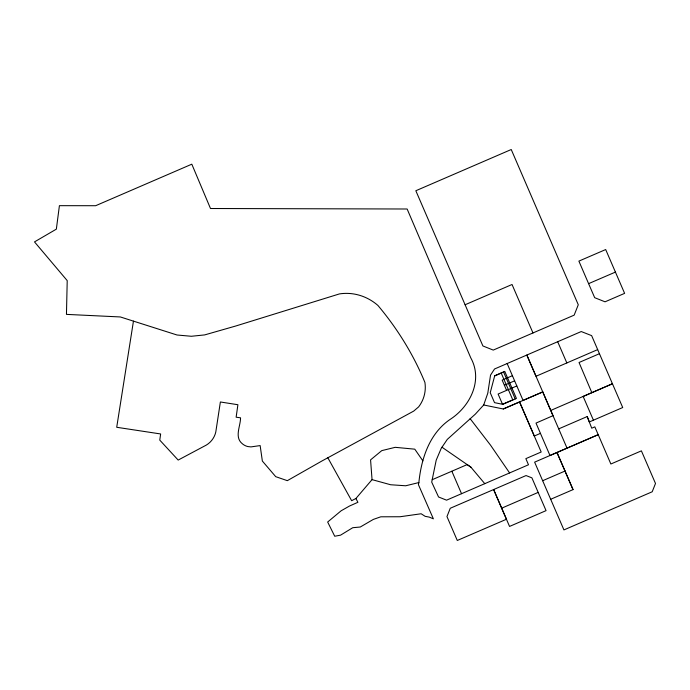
<?xml version="1.0" encoding="UTF-8"?>
<svg xmlns="http://www.w3.org/2000/svg" width="690" height="690" viewBox="0 0 690 690"><rect width="100%" height="100%" fill="white"/><g stroke="black" fill="none" stroke-linecap="round" stroke-linejoin="round"><path stroke-width="1.03" d="M133.455 321.126L116.713 427.283L160.641 433.958L159.77 440.116L178.175 460.066L206.345 445.067C211.08 442.23 214.573 437.451 215.78 432.061L220.377 401.977L237.903 404.728L236.135 417.2L240.551 417.821C240.569 426.187 234.091 437.296 242.431 443.843A13.024 13.024 0 0 0 247.917 446.568L250.953 446.904L260.147 445.585L262.355 461.049L275.724 476.669L287.333 480.663L321.945 460.98L413.715 411.085L418.623 406.884A31.956 31.956 0 0 0 424.919 382.45C413.5 354.643 397.311 328.466 377.922 305.454C367.365 296.217 353.375 291.749 339.446 293.914L235.756 326.008L204.671 334.909L191.346 336.272L177.037 335.004L120.336 316.952L66.456 314.381L67.215 280.614L34.5 241.897L56.347 229.149L59.409 205.672L95.651 205.715L191.811 164.186L210.493 208.509L407.135 209.001L470.778 357.877C483.319 380.475 469.899 406.815 449.759 419.649C429.292 433.82 421.228 458.876 418.873 482.56L418.425 484.665L433.38 518.854L429.292 517.112L425.144 516.327L421.15 513.765L400.01 516.75L380.82 516.801L373.342 519.406L360.266 527.022L352.745 527.712L340.558 535.164L334.71 536.234L327.664 522.019L341.119 510.798L349.528 506.02L357.903 502.294L355.911 498.499L372.048 479.636L370.573 459.868L381.76 450.63L395.215 447.327L414.785 449.173L422.884 460.868M432.19 479.705L431.699 482.12L438.555 496.981L446.568 500.172L528.488 464.775L525.858 458.643L541.193 452.01L519.561 401.951L503.277 408.98L483.699 404.987L475.332 414.138L447.284 439.401L441.229 448.327L436.209 460.161L432.19 479.705L467.19 464.594L470.916 467.19L484.794 483.681M483.699 404.987L487.787 393.205L490.53 375.127L494.523 368.995L581.247 331.545L591.632 335.625L622.716 407.531L589.329 421.97L587.207 416.553L558.71 428.87M355.911 498.499L351.65 500.707L327.836 457.772M532.982 332.951L574.158 315.14L578.28 304.764L511.238 149.523L415.837 190.742L482.897 345.957L493.255 350.089L532.982 332.951L512.04 284.496L465.086 304.764M597.652 349.623L536.009 376.266L526.841 355.04L567.033 448.146L549.982 455.512L536.009 423.091L553.018 415.682L542.754 391.911L523.072 400.416L507.159 363.544M503.277 408.98L542.754 391.911M550.767 410.438L612.427 383.769L583.145 396.44L593.417 420.184M540.477 433.355L534.293 436.028L519.561 401.951M567.033 448.146L598.213 434.674L610.866 463.999L641.398 450.855L655.5 483.474L652.197 491.78L563.928 529.92L534.629 462.145L598.213 434.674L594.823 426.86L591.735 428.197L587.207 416.553M542.668 480.714L565.024 471.046L573.036 489.615L550.698 499.275M501.665 508.185L538.174 492.401L531.904 477.851L526.039 475.557L450.251 508.271L446.965 516.577L457.28 540.477L506.469 519.251L493.635 489.546L509.548 526.436L546.057 510.635L538.174 492.401M588.596 283.65L615.42 272.093L624.614 293.362L605.044 301.815L594.685 297.683L588.596 283.65L578.884 261.113L605.691 249.547L615.42 272.093M494.67 375.921L503.614 372.065L515.214 398.949M512.403 375.705L502.165 380.13L506.581 390.376M504.373 385.253L514.619 380.828M516.827 385.952L498.111 394.033L502.527 404.28L512.774 399.855M599.438 353.703L579.039 362.5L591.848 392.67M418.873 482.56L405.729 485.777L390.635 484.751L372.048 479.636M441.988 447.215L470.916 467.19M470.114 418.649L490.53 445.162L509.608 472.943M565.024 471.046L556.968 452.476L573.036 489.615M557.684 341.723L566.835 362.94M501.225 373.092L512.825 399.976M451.855 471.253L461.541 493.704M494.713 375.748L490.236 392.696L494.532 402.641L502.76 404.323L516.431 398.423L504.77 371.41L494.713 375.748"/></g></svg>
